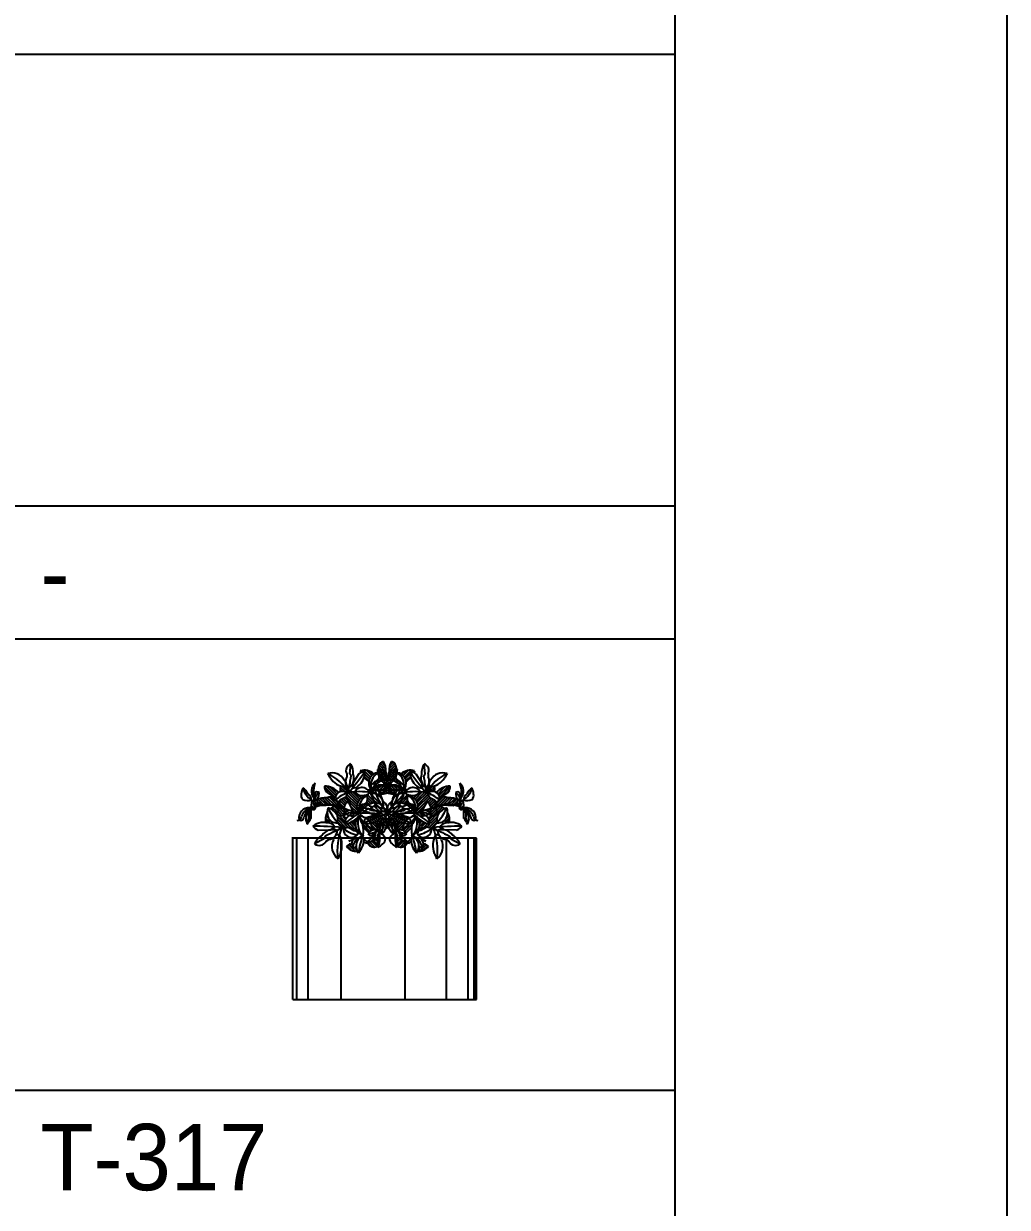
# Model space of a CAD drawing. Header units: millimetres. Extents: x 0 to 25200, y 0 to 17820.
# Drawn here: x 23423 to 25200, y 8963 to 11102 of the extents above; entities that cross this region are included whole.
import ezdxf
from ezdxf.enums import TextEntityAlignment as Align

# ---------------------------------------------------------------- set-up
doc = ezdxf.new("R2010")
doc.units = ezdxf.units.MM
doc.header["$LTSCALE"] = 100
doc.header["$MEASUREMENT"] = 0
for name, color, linetype in [('CO-TREE', 251, 'Continuous'), ('TB-FORM', 7, 'Continuous'), ('TB-TEXT', 4, 'Continuous')]:
    doc.layers.add(name, color=color, linetype=linetype)
doc.styles.add('DH-TEXT', font='')
doc.styles.get('DH-TEXT').set_extended_font_data('HY울릉도L')

# ---------------------------------------------------------------- blocks, each defined once
blk = doc.blocks.new('T-317')
at = {"layer": 'CO-TREE'}
for p, q in [((-5.1, 428.8), (0.4, 423.2)), ((15, 428.8), (9.4, 423.2)), ((-103, 408.5), (-99.5, 406.7)), ((-68.4, 408), (-68.5, 402.5)), ((-63.2, 408.1), (-61.1, 425.7)), ((-60.9, 404.2), (-63.2, 408.1)), ((-46.5, 408.1), (-57.4, 391.3)), ((-39.4, 411.1), (-41.8, 413.6)), ((-37.7, 414.3), (-25.7, 402.2)), ((-27.3, 399.1), (-35.8, 407.5)), ((-23.5, 404.9), (-32.4, 413.8)), ((-25.7, 411.9), (-20.8, 407)), ((-12.6, 411.1), (-8.5, 415.2)), ((-4.8, 414), (-11.6, 407.3)), ((3.1, 406.1), (-10.9, 420.1)), ((-10.4, 403.7), (-2.2, 411.9)), ((-10.2, 414.5), (2.8, 401.5)), ((-9.7, 412.7), (-9.8, 407.2)), ((-9.7, 423.7), (1.6, 412.3)), ((1.6, 397.9), (-9.5, 409)), ((-0.3, 409), (-8.7, 400.5)), ((1.6, 417.2), (-7.8, 426.6)), ((-2.4, 412.8), (7.5, 397.5)), ((12.2, 412.8), (2.3, 397.5)), ((6.7, 406.1), (20.7, 420.1)), ((20, 414.5), (7, 401.5)), ((8.2, 417.2), (17.6, 426.6)), ((19.5, 423.7), (8.2, 412.3)), ((8.2, 397.9), (19.3, 409)), ((10.1, 409), (18.5, 400.5)), ((20.2, 403.7), (12, 411.9)), ((14.7, 414), (21.4, 407.3)), ((22.4, 411.1), (18.3, 415.2)), ((19.5, 412.7), (19.6, 407.2)), ((35.5, 411.9), (30.6, 407)), ((33.3, 404.9), (42.2, 413.8)), ((47.5, 414.3), (35.5, 402.2)), ((37.2, 399.1), (45.6, 407.5)), ((49.2, 411.1), (51.7, 413.6)), ((56.4, 408.1), (67.3, 391.3)), ((70.7, 404.2), (73.1, 408.1)), ((73.1, 408.1), (71, 425.7)), ((78.2, 408), (78.4, 402.5)), ((112.8, 408.5), (109.3, 406.7)), ((-104.6, 385.3), (-88.2, 368.9)), ((-70.8, 385.8), (-66.5, 381.4)), ((-64.7, 383.1), (-62.5, 391.3)), ((-62.7, 395.6), (-61.5, 400)), ((-62.5, 391.3), (-62.7, 395.6)), ((-61.5, 400), (-60.9, 404.2)), ((-57.4, 391.3), (-57.7, 382.8)), ((-36.5, 403.4), (-28.6, 395.4)), ((-17.1, 394.6), (-25.5, 386.1)), ((-18.9, 390.1), (-20.1, 391.3)), ((-17.7, 393.8), (-14.6, 390.6)), ((-10.2, 387.5), (-16.4, 381.2)), ((-14.6, 395.4), (-11.7, 392.5)), ((-14, 378.8), (-5.3, 387.5)), ((-11.4, 396.4), (-9, 394)), ((-1.7, 386.3), (-11.4, 376.6)), ((-5.9, 395.7), (-10.2, 400)), ((-9.5, 404.1), (-2.2, 396.9)), ((1.7, 406.1), (-7, 397.4)), ((-4.6, 395), (3.6, 403.2)), ((2.9, 397.6), (-2.4, 392.3)), ((0.2, 390.1), (5.1, 395)), ((2.3, 387.7), (0.2, 389.9)), ((2.6, 392.3), (6.5, 388.4)), ((7.2, 392.3), (3.4, 388.4)), ((9.6, 390.1), (4.8, 395)), ((14.4, 395), (6.2, 403.2)), ((6.9, 397.6), (12.2, 392.3)), ((7.5, 387.7), (9.6, 389.9)), ((8.1, 406.1), (16.8, 397.4)), ((11.5, 386.3), (21.2, 376.6)), ((19.3, 404.1), (12.1, 396.9)), ((23.8, 378.8), (15.1, 387.5)), ((15.7, 395.7), (20, 400)), ((21.2, 396.4), (18.8, 394)), ((20, 387.5), (26.2, 381.2)), ((24.4, 395.4), (21.5, 392.5)), ((27.5, 393.8), (24.4, 390.6)), ((26.9, 394.6), (35.3, 386.1)), ((28.7, 390.1), (29.9, 391.3)), ((46.3, 403.4), (38.4, 395.4)), ((67.3, 391.3), (67.5, 382.8)), ((71.3, 400), (70.7, 404.2)), ((72.5, 395.6), (71.3, 400)), ((72.3, 391.3), (72.5, 395.6)), ((74.5, 383.1), (72.3, 391.3)), ((80.6, 385.8), (76.3, 381.4)), ((114.4, 385.3), (98, 368.9)), ((-112.8, 364.1), (-102.2, 353.4)), ((-89.4, 365.3), (-108.5, 384.3)), ((-108.5, 364.5), (-95.9, 352)), ((-107, 378.1), (-102.4, 373.5)), ((-105.4, 375.1), (-88.7, 364.2)), ((-90.4, 351.3), (-103.9, 364.8)), ((-100, 365.7), (-86.7, 352.5)), ((-86.5, 372), (-98.3, 383.9)), ((-83.6, 354.2), (-95.4, 366)), ((-88.2, 378.5), (-87.2, 377.6)), ((-77.3, 376.4), (-80.2, 379.3)), ((-70.2, 365.6), (-79.9, 360.8)), ((-79.7, 383.6), (-72, 375.9)), ((-76.1, 384.8), (-67.2, 375.9)), ((-48.8, 341.8), (-71.5, 364.5)), ((-67.6, 373.2), (-70.2, 365.6)), ((-69.4, 367.2), (-50.3, 348.1)), ((-50, 352.7), (-68.2, 370.8)), ((-66, 373.5), (-49.1, 356.6)), ((-64.9, 373.9), (-64.7, 383.1)), ((-47.4, 359.7), (-61.9, 374.2)), ((-57.5, 374.7), (-45.2, 362.4)), ((-42.6, 364.5), (-48.4, 370.3)), ((-41.8, 368.6), (-39.7, 366.5)), ((-36.3, 367.9), (-37.2, 368.9)), ((-33.4, 369.9), (-31, 367.4)), ((-17.5, 356.3), (-31.9, 370.8)), ((-31.5, 379.4), (-24.3, 378.5)), ((-31, 365), (-21.6, 355.6)), ((-16.9, 371.6), (-24.3, 378.5)), ((-18.7, 383.4), (-17.9, 379.6)), ((-9.2, 374), (1.4, 384.6)), ((-1, 377.3), (-4.1, 374.2)), ((19, 374), (8.4, 384.6)), ((10.8, 377.3), (13.9, 374.2)), ((26.8, 371.6), (34.1, 378.5)), ((27.3, 356.3), (41.7, 370.8)), ((28.5, 383.4), (27.7, 379.6)), ((40.8, 365), (31.4, 355.6)), ((41.3, 379.4), (34.1, 378.5)), ((43.2, 369.9), (40.8, 367.4)), ((46.1, 367.9), (47.1, 368.9)), ((51.7, 368.6), (49.5, 366.5)), ((52.4, 364.5), (58.2, 370.3)), ((67.3, 374.7), (55, 362.4)), ((57.2, 359.7), (71.7, 374.2)), ((58.7, 341.8), (81.3, 364.5)), ((75.8, 373.5), (58.9, 356.6)), ((59.9, 352.7), (78, 370.8)), ((79.2, 367.2), (60.1, 348.1)), ((74.7, 373.9), (74.5, 383.1)), ((85.9, 384.8), (77, 375.9)), ((77.4, 373.2), (80.1, 365.6)), ((80.1, 365.6), (89.7, 360.8)), ((89.6, 383.6), (81.8, 375.9)), ((87.1, 376.4), (90, 379.3)), ((93.4, 354.2), (105.2, 366)), ((96.3, 372), (108.1, 383.9)), ((109.8, 365.7), (96.6, 352.5)), ((98, 378.5), (97, 377.6)), ((115.3, 375.1), (98.5, 364.2)), ((99.2, 365.3), (118.3, 384.3)), ((100.2, 351.3), (113.7, 364.8)), ((118.3, 364.5), (105.7, 352)), ((122.6, 364.1), (112, 353.4)), ((116.8, 378.1), (112.3, 373.5)), ((-135.1, 346.5), (-132.6, 348.2)), ((-128.5, 353), (-120.8, 353.5)), ((-127.2, 350.1), (-119.9, 351.6)), ((-126.5, 356.5), (-119.9, 351.6)), ((-126.1, 348.3), (-117.8, 350.5)), ((-116.2, 353), (-122.5, 359.2)), ((-120.8, 353.5), (-117.8, 350.5)), ((-113.7, 350.7), (-120.8, 353.5)), ((-120.1, 361.6), (-110.4, 352)), ((-119.9, 351.6), (-117.8, 350.5)), ((-117.8, 350.5), (-93.7, 351.8)), ((-106.5, 353), (-116.7, 363.1)), ((-93.7, 351.8), (-113.7, 350.7)), ((-105.4, 353.3), (-99.9, 353.1)), ((-97.6, 346), (-95.7, 344)), ((-95.2, 343.5), (-95.4, 343.8)), ((-85.3, 338.5), (-94.7, 347.9)), ((-93.7, 351.8), (-84.8, 349.6)), ((-84.8, 349.6), (-93.7, 351.8)), ((-93.7, 351.8), (-72.1, 344.6)), ((-91.3, 349.3), (-83.8, 341.8)), ((-83.8, 357.1), (-89.3, 360.3)), ((-82.6, 345.5), (-86.3, 349.1)), ((-84.8, 349.6), (-64.3, 341.5)), ((-72.1, 344.6), (-84.8, 349.6)), ((-79.9, 360.8), (-83.8, 357.1)), ((-82.9, 342.8), (-74.9, 334.8)), ((-82.6, 358), (-81.4, 356.8)), ((-72.7, 337.5), (-81.9, 346.7)), ((-78.5, 347.4), (-81.2, 350.1)), ((-80.9, 354.6), (-73.7, 347.4)), ((-72.7, 351.3), (-80.7, 359.2)), ((-78.1, 361.4), (-70.8, 354.2)), ((-76.1, 345.7), (-73.5, 343.1)), ((-68.4, 356.6), (-74.7, 362.9)), ((-64.3, 341.5), (-72.1, 344.6)), ((-72.1, 344.6), (-59.4, 341.2)), ((-66.1, 357.7), (-58.1, 341.8)), ((-61.6, 349.8), (-49.8, 338)), ((-38.3, 352.6), (-46.7, 344.1)), ((-28.6, 344.9), (-46.2, 347.5)), ((-41.8, 342.1), (-45, 345.2)), ((-42.6, 347.6), (-39.7, 344.7)), ((-37.2, 347.2), (-40.4, 350.3)), ((-37.7, 352.5), (-34.6, 349.3)), ((-31.7, 351.3), (-34.6, 354.2)), ((-32.2, 356.6), (-28.6, 353)), ((-25.2, 354.4), (-30.7, 360)), ((-25.4, 341.7), (-28.6, 344.9)), ((-27.2, 349.9), (-21.9, 348.6)), ((-19.1, 349.8), (6.7, 324)), ((-16.2, 351.6), (-15.3, 354.7)), ((-11.6, 348.8), (-16.2, 351.6)), ((-4.5, 340.7), (-11.6, 348.8)), ((29, 349.8), (3.1, 324)), ((14.3, 340.7), (21.4, 348.8)), ((21.4, 348.8), (26, 351.6)), ((26, 351.6), (25.1, 354.7)), ((37, 349.9), (31.7, 348.6)), ((35, 354.4), (40.5, 360)), ((35.2, 341.7), (38.4, 344.9)), ((42, 356.6), (38.4, 353)), ((38.4, 344.9), (56, 347.5)), ((41.5, 351.3), (44.4, 354.2)), ((47.5, 352.5), (44.4, 349.3)), ((47.1, 347.2), (50.2, 350.3)), ((48.1, 352.6), (56.5, 344.1)), ((52.4, 347.6), (49.5, 344.7)), ((51.7, 342.1), (54.8, 345.2)), ((71.4, 349.8), (59.6, 338)), ((75.9, 357.7), (67.9, 341.8)), ((81.9, 344.6), (69.2, 341.2)), ((94.6, 349.6), (74.1, 341.5)), ((74.1, 341.5), (81.9, 344.6)), ((78.2, 356.6), (84.5, 362.9)), ((87.9, 361.4), (80.6, 354.2)), ((103.5, 351.8), (81.9, 344.6)), ((81.9, 344.6), (94.6, 349.6)), ((82.6, 351.3), (90.5, 359.2)), ((82.6, 337.5), (91.7, 346.7)), ((85.9, 345.7), (83.3, 343.1)), ((90.8, 354.6), (83.5, 347.4)), ((92.7, 342.8), (84.7, 334.8)), ((88.3, 347.4), (91, 350.1)), ((89.7, 360.8), (93.6, 357.1)), ((92.5, 358), (91.2, 356.8)), ((92.5, 345.5), (96.1, 349.1)), ((93.6, 357.1), (99.1, 360.3)), ((101.1, 349.3), (93.7, 341.8)), ((103.5, 351.8), (94.6, 349.6)), ((94.6, 349.6), (103.5, 351.8)), ((95.1, 338.5), (104.5, 347.9)), ((127.7, 350.5), (103.5, 351.8)), ((103.5, 351.8), (123.5, 350.7)), ((105, 343.5), (105.2, 343.8)), ((107.4, 346), (105.5, 344)), ((115.2, 353.3), (109.7, 353.1)), ((116.4, 353), (126.5, 363.1)), ((129.9, 361.6), (120.2, 352)), ((123.5, 350.7), (130.6, 353.5)), ((126, 353), (132.3, 359.2)), ((130.6, 353.5), (127.7, 350.5)), ((129.7, 351.6), (127.7, 350.5)), ((135.9, 348.3), (127.7, 350.5)), ((136.3, 356.5), (129.7, 351.6)), ((137, 350.1), (129.7, 351.6)), ((138.3, 353), (130.6, 353.5)), ((144.9, 346.5), (142.4, 348.2)), ((-106.8, 328.1), (-100.7, 322)), ((-103.9, 320.4), (-106.5, 323)), ((-106.1, 332.2), (-101.2, 327.4)), ((-103.6, 334.6), (-104.8, 335.8)), ((-87.5, 335.8), (-87.2, 335.6)), ((-87, 335.3), (-86.7, 335.1)), ((-71.8, 322), (-85.8, 336.1)), ((-84.8, 330.3), (-72.7, 318.2)), ((-76.1, 331.2), (-84.1, 339.2)), ((-70.1, 310.7), (-84.1, 324.7)), ((-75.9, 331), (-68.4, 328.6)), ((-75.6, 330.7), (-70.6, 325.7)), ((-59.4, 341.2), (-52.7, 337.4)), ((-58.1, 341.8), (-54.5, 337.9)), ((-54.5, 337.9), (-57.7, 332.4)), ((-57.5, 322.3), (-53.2, 317.9)), ((-52.5, 322), (-54.6, 324.2)), ((-52.7, 337.4), (-45.5, 336.5)), ((-46.4, 341.8), (-44, 339.4)), ((-38.1, 329.6), (-45.5, 336.5)), ((-32.9, 328.8), (-13.9, 335)), ((-12.4, 309), (-32.4, 329)), ((-27.6, 329), (-15, 316.5)), ((-21.2, 341.2), (-25.4, 341.7)), ((-23.2, 329.5), (-11.4, 317.7)), ((-16.7, 341.2), (-21.2, 341.2)), ((-7.3, 318.4), (-19.1, 330.3)), ((-12.6, 339.8), (-16.7, 341.2)), ((-15.5, 331.5), (-2.2, 318.2)), ((-13.9, 335), (-5.6, 333.1)), ((-13.6, 334.6), (5.5, 315.5)), ((5.5, 315.3), (-13.6, 334.4)), ((-4.1, 339.8), (-12.6, 339.8)), ((5.5, 320.4), (-9.2, 335.1)), ((3.5, 340.1), (-4.5, 340.7)), ((4.8, 337.7), (-4.1, 339.8)), ((4.3, 320.4), (19.1, 335.1)), ((23.4, 334.6), (4.3, 315.5)), ((4.3, 315.3), (23.4, 334.4)), ((5, 337.7), (13.9, 339.8)), ((6.3, 340.1), (14.3, 340.7)), ((25.3, 331.5), (12.1, 318.2)), ((13.9, 339.8), (22.4, 339.8)), ((23.7, 335), (15.4, 333.1)), ((17.1, 318.4), (29, 330.3)), ((33.1, 329.5), (21.2, 317.7)), ((22.2, 309), (42.2, 329)), ((22.4, 339.8), (26.5, 341.2)), ((42.7, 328.8), (23.7, 335)), ((37.4, 329), (24.9, 316.5)), ((26.5, 341.2), (31, 341.2)), ((31, 341.2), (35.2, 341.7)), ((47.9, 329.6), (55.3, 336.5)), ((56.2, 341.8), (53.8, 339.4)), ((62.5, 337.4), (55.3, 336.5)), ((62.3, 322), (64.4, 324.2)), ((69.2, 341.2), (62.5, 337.4)), ((67.3, 322.3), (63, 317.9)), ((67.9, 341.8), (64.3, 337.9)), ((64.3, 337.9), (67.5, 332.4)), ((85.8, 331), (78.2, 328.6)), ((79.9, 310.7), (93.9, 324.7)), ((85.5, 330.7), (80.4, 325.7)), ((81.6, 322), (95.6, 336.1)), ((94.6, 330.3), (82.6, 318.2)), ((85.9, 331.2), (93.9, 339.2)), ((96.8, 335.3), (96.6, 335.1)), ((97.3, 335.8), (97, 335.6)), ((116.6, 328.1), (110.6, 322)), ((115.9, 332.2), (111, 327.4)), ((113.5, 334.6), (114.7, 335.8)), ((113.7, 320.4), (116.4, 323)), ((-120, 306), (-97.8, 306.8)), ((-94.6, 302.2), (-98.4, 299.3)), ((-97.8, 306.8), (-89.9, 311.9)), ((-85.7, 305.4), (-94.6, 302.2)), ((-77.2, 311.1), (-85.7, 305.4)), ((-84.8, 320.6), (-73.9, 309.7)), ((-74.8, 309.2), (-66.2, 311.5)), ((-71.8, 317.2), (-66.5, 311.9)), ((-56.3, 306.6), (-67.7, 317.9)), ((-66.2, 311.5), (-55.6, 305.8)), ((-64, 319.2), (-50.8, 305.9)), ((-52.9, 312.9), (-60.7, 320.6)), ((-55.6, 305.8), (-49.8, 304.6)), ((-49.8, 304.6), (-49.3, 297.6)), ((-44.6, 302.2), (-39.1, 297.2)), ((-38.5, 310.9), (-29, 301.5)), ((-26.6, 303.9), (-37.5, 314.8)), ((-29.5, 311.7), (-23.7, 305.9)), ((-23.7, 315.5), (-15.8, 307.6)), ((-20.1, 307.1), (-22.3, 309.3)), ((-14.6, 314.9), (-14.9, 319)), ((-14.1, 316.9), (-14.9, 319)), ((-7.2, 315.4), (-14.9, 319)), ((-8.3, 310.2), (-14.6, 314.9)), ((-12.1, 308.9), (-14.1, 316.9)), ((-7.5, 313.3), (-14.1, 316.9)), ((8.1, 308), (-0.8, 317)), ((1.7, 308), (10.6, 317)), ((17, 315.4), (24.7, 319)), ((17.3, 313.3), (23.9, 316.9)), ((18.2, 310.2), (24.4, 314.9)), ((21.9, 308.9), (23.9, 316.9)), ((23.9, 316.9), (24.7, 319)), ((24.4, 314.9), (24.7, 319)), ((33.5, 315.5), (25.6, 307.6)), ((29.9, 307.1), (32.1, 309.3)), ((39.3, 311.7), (33.5, 305.9)), ((36.4, 303.9), (47.3, 314.8)), ((48.3, 310.9), (38.9, 301.5)), ((54.4, 302.2), (48.9, 297.2)), ((59.6, 304.6), (59.1, 297.6)), ((65.5, 305.8), (59.6, 304.6)), ((73.9, 319.2), (60.6, 305.9)), ((62.8, 312.9), (70.5, 320.6)), ((76, 311.5), (65.5, 305.8)), ((66.1, 306.6), (77.5, 317.9)), ((84.6, 309.2), (76, 311.5)), ((81.6, 317.2), (76.3, 311.9)), ((94.6, 320.6), (83.8, 309.7)), ((87, 311.1), (95.5, 305.4)), ((95.5, 305.4), (104.4, 302.2)), ((107.6, 306.8), (99.7, 311.9)), ((104.4, 302.2), (108.2, 299.3)), ((129.8, 306), (107.6, 306.8)), ((166, 291.7), (-167.7, 291.7)), ((-166, 0), (-166, 291.7)), ((-158.7, 0), (-158.7, 291.7)), ((-138.4, 0), (-138.4, 291.7)), ((-109.4, 290.8), (-126.7, 281.5)), ((-107.3, 295.5), (-109.4, 290.8)), ((-103, 297.6), (-107.3, 295.5)), ((-106, 286.1), (-100.9, 289.5)), ((-98.4, 299.3), (-103, 297.6)), ((-78.6, 0), (-78.6, 291.7)), ((-59.7, 274.5), (-65, 279.8)), ((-64.7, 286.2), (-52.8, 291.7)), ((-56.7, 288.9), (-64.7, 286.2)), ((-61.6, 281.2), (-60.7, 280.3)), ((-52.8, 291.7), (-45.2, 293.2)), ((-49.3, 297.6), (-49.3, 297.6)), ((-45.2, 293.2), (-39.1, 297.2)), ((-34.8, 283.2), (-37.5, 285.8)), ((-37, 290.2), (-31.9, 285.1)), ((-30.7, 282.9), (-14.8, 290.9)), ((-30, 282.9), (-23.7, 276.7)), ((-17.9, 275.7), (-26.6, 284.4)), ((-23.7, 296.2), (-21.8, 294.3)), ((-23.5, 286.1), (-13.8, 276.4)), ((-13.6, 281), (-20.3, 287.8)), ((-17.2, 289.5), (-13.3, 285.6)), ((-14.8, 290.9), (-13.3, 292.3)), ((-12.6, 289.7), (-14.1, 291.1)), ((22.4, 289.7), (23.9, 291.1)), ((24.7, 290.9), (23.1, 292.3)), ((27, 289.5), (23.2, 285.6)), ((23.4, 281), (30.2, 287.8)), ((33.3, 286.1), (23.6, 276.4)), ((40.6, 282.9), (24.7, 290.9)), ((27.8, 275.7), (36.4, 284.4)), ((33.5, 296.2), (31.6, 294.3)), ((39.8, 282.9), (33.5, 276.7)), ((37.1, 0), (37.1, 291.7)), ((46.8, 290.2), (41.8, 285.1)), ((44.7, 283.2), (47.3, 285.8)), ((55, 293.2), (48.9, 297.2)), ((62.6, 291.7), (55, 293.2)), ((59.1, 297.6), (59.1, 297.6)), ((74.5, 286.2), (62.6, 291.7)), ((66.6, 288.9), (74.5, 286.2)), ((69.5, 274.5), (74.8, 279.8)), ((71.4, 281.2), (70.5, 280.3)), ((108.2, 299.3), (112.8, 297.6)), ((115.8, 286.1), (110.7, 289.5)), ((111.4, 0), (111.4, 291.7)), ((112.8, 297.6), (117.1, 295.5)), ((117.1, 295.5), (119.2, 290.8)), ((119.2, 290.8), (136.6, 281.5)), ((150.6, 0), (150.6, 291.7)), ((161.3, 0), (161.3, 291.7)), ((164.6, 0), (164.6, 291.7)), ((166, 0), (166, 291.7)), ((-84.4, 254.4), (-85, 258.8)), ((-60.4, 270.4), (-67.9, 277.9)), ((-58.9, 273.3), (-51.6, 276.4)), ((-58.5, 273.3), (-53.9, 268.7)), ((-55.1, 274.7), (-50.5, 270.1)), ((64.9, 274.7), (60.3, 270.1)), ((68.7, 273.3), (61.4, 276.4)), ((68.3, 273.3), (63.7, 268.7)), ((70.2, 270.4), (77.7, 277.9)), ((94.2, 254.4), (94.8, 258.8)), ((-166, 0), (166, 0))]:
    blk.add_line(p, q, dxfattribs=at)
for centre, radius, start, end in [((1.1, 418.6), 12.3, 106.4882, 208.817), ((-30.1, 414.2), 32.1, 356.147, 30.394), ((39.9, 414.2), 32.1, 149.606, 183.853), ((8.7, 418.6), 12.3, 331.183, 73.5118), ((-95.2, 384.5), 25.2, 28.883, 107.9009), ((-141.8, 381), 47.6, 23.584, 35.296), ((-144.2, 324.8), 93.3, 31.759, 63.781), ((-57.7, 414), 12.3, 106.4882, 208.817), ((-933.3, 1076.8), 1117.2, 321.017, 323.443), ((-75.7, 400.1), 20.2, 302.974, 21.087), ((-88.8, 409.5), 32.1, 356.147, 30.394), ((-67.4, 410.9), 31.5, 308.23, 0.694), ((-36.6, 394.6), 16.7, 87.527, 126.3785), ((-36.5, 389.2), 25.2, 48.686, 107.9009), ((-83.1, 385.7), 47.6, 31.143, 35.296), ((-9.6, 391.1), 19.3, 95.8044, 220.593), ((1.7, 386.6), 27.1, 119.1631, 197.234), ((-19.9, 404.4), 10.2, 286.028, 35.254), ((-12.3, 399.3), 16.7, 53.6215, 92.473), ((18.4, 415.6), 31.5, 179.306, 231.77), ((-16.9, 404.8), 20.2, 339.576, 21.087), ((26.7, 404.8), 20.2, 158.913, 200.424), ((-8.6, 415.6), 31.5, 308.23, 0.694), ((22.1, 399.3), 16.7, 87.527, 126.3785), ((29.7, 404.4), 10.2, 144.746, 253.972), ((8.2, 386.6), 27.1, 342.766, 60.8369), ((19.4, 391.1), 19.3, 319.407, 84.1956), ((46.3, 389.2), 25.2, 72.0991, 131.314), ((943.1, 1076.8), 1117.2, 216.557, 218.983), ((46.4, 394.6), 16.7, 53.6215, 92.473), ((77.2, 410.9), 31.5, 179.306, 231.77), ((92.9, 385.7), 47.6, 144.704, 148.857), ((85.5, 400.1), 20.2, 158.913, 237.026), ((98.6, 409.5), 32.1, 149.606, 183.853), ((67.5, 414), 12.3, 331.183, 73.5118), ((154, 324.8), 93.3, 116.219, 148.241), ((105, 384.5), 25.2, 72.0991, 151.117), ((151.6, 381), 47.6, 144.704, 156.416), ((-114, 376.8), 18.5, 130.0828, 219.27), ((-71, 372.8), 57.9, 161.6812, 196.377), ((-92, 385.1), 16.7, 177.5274, 216.379), ((-108.3, 354.3), 31.5, 38.23, 90.6943), ((-67, 421.9), 38.1, 215.04, 262.124), ((-57.7, 377.5), 23.3, 158.915, 163.1381), ((-78.6, 390), 8.63, 317.622, 50.851), ((-56.1, 394.9), 14.6, 148.4901, 234.106), ((-57.2, 397.5), 14.7, 268.163, 309.686), ((-8.3, 426.6), 38.1, 220.529, 236.948), ((9.3, 360.3), 38.2, 93.3553, 151.4868), ((-8.3, 426.6), 38.1, 250.548, 260.106), ((-4.2, 367.6), 19, 91.867, 144.2282), ((-4.8, 365), 23.3, 106.862, 127.167), ((2.6, 399.6), 14.6, 185.9784, 206.539), ((-7.4, 373.5), 14.4, 37.973, 106.849), ((-25.9, 419.5), 39.1, 302.63, 327.37), ((-11, 355.2), 32, 43.609, 78.769), ((1.5, 402.2), 14.7, 253.934, 309.686), ((20.8, 355.2), 32, 101.231, 136.391), ((8.3, 402.2), 14.7, 230.314, 286.066), ((0.5, 360.3), 38.2, 28.5132, 86.6447), ((35.7, 419.5), 39.1, 212.63, 237.37), ((17.2, 373.5), 14.4, 73.151, 142.027), ((14, 367.6), 19, 35.7718, 88.133), ((7.2, 399.6), 14.6, 333.461, 354.0216), ((14.6, 365), 23.3, 52.833, 73.138), ((18.1, 426.6), 38.1, 279.894, 289.452), ((18.1, 426.6), 38.1, 303.052, 319.471), ((67.1, 397.5), 14.7, 230.314, 271.837), ((65.9, 394.9), 14.6, 305.894, 31.5099), ((88.4, 390), 8.63, 129.149, 222.378), ((76.8, 421.9), 38.1, 277.876, 324.96), ((67.5, 377.5), 23.3, 16.8619, 21.085), ((118.1, 354.3), 31.5, 89.3057, 141.77), ((101.8, 385.1), 16.7, 323.621, 2.4726), ((80.8, 372.8), 57.9, 343.623, 18.3188), ((123.8, 376.8), 18.5, 320.73, 49.9172), ((-139.9, 369.2), 11.2, 165.7638, 224.099), ((-116.4, 368.4), 34.5, 156.4791, 174.2262), ((-160.3, 362.2), 23.5, 23.495, 58.43), ((-112.5, 391.9), 36.8, 195.279, 246.698), ((-143.4, 361.9), 10.7, 356.001, 64.425), ((-142.2, 379.4), 26.1, 305.37, 330.48), ((-100.3, 365.6), 26.5, 162.9954, 190.142), ((-106.4, 358.4), 20.2, 127.3645, 185.3374), ((-121.6, 370.2), 5.09, 54.369, 142.6928), ((-106.9, 332.9), 32.1, 86.147, 120.3935), ((-143.9, 373), 25.2, 345.052, 3.019), ((-97.4, 346), 20.2, 64.381, 111.0871), ((-72.1, 362.2), 17.2, 151.1782, 186.3207), ((-51.4, 321.1), 54.5, 104.2914, 133.9759), ((-76.2, 362.6), 13.6, 50.867, 144.392), ((-66.2, 380.1), 14.4, 163.1512, 197.908), ((-82.9, 380.6), 16.7, 334.126, 358.382), ((-90.4, 380.8), 24.2, 358.345, 9.255), ((-44.2, 264.4), 111.4, 80.375, 100.7007), ((-41.6, 368.8), 14.4, 73.151, 152.8752), ((-41.1, 385.5), 16.7, 217.368, 268.382), ((-30.8, 349.1), 19.3, 95.8044, 220.593), ((-19.5, 344.6), 27.1, 119.1631, 197.234), ((-40.9, 393.1), 24.2, 268.345, 309.21), ((-41.1, 362.4), 10.2, 286.028, 35.254), ((-44.1, 360.3), 23.3, 36.862, 73.138), ((28.5, 405.2), 62.2, 209.741, 241.273), ((1.9, 377.8), 27.6, 187.2703, 237.83), ((-33.8, 332.1), 43, 55.459, 78.874), ((-14.1, 147.3), 231.4, 83.488, 92.5161), ((2.5, 369.7), 25.2, 147.099, 226.117), ((17.9, 413.8), 47.6, 219.704, 231.416), ((72.8, 401.6), 93.3, 191.219, 223.241), ((-9.9, 420.3), 49.2, 261.827, 289.173), ((-41, 352.1), 38.1, 352.8758, 39.9603), ((-24.8, 349.9), 23.4, 1.759, 49.057), ((-8.1, 397.8), 24.2, 267.267, 271.654), ((-7.8, 390.2), 16.7, 271.618, 306.883), ((23.9, 147.3), 231.4, 87.4839, 96.512), ((-0.3, 373.8), 3.95, 0.4943, 120.016), ((19.8, 420.3), 49.2, 250.827, 278.173), ((-63, 401.6), 93.3, 316.759, 348.781), ((10.2, 373.8), 3.95, 59.984, 179.5057), ((17.6, 390.2), 16.7, 233.117, 268.382), ((-18.7, 405.2), 62.2, 298.727, 330.259), ((34.6, 349.9), 23.4, 130.943, 178.241), ((50.8, 352.1), 38.1, 140.0397, 187.1242), ((17.9, 397.8), 24.2, 268.346, 272.733), ((43.7, 332.1), 43, 101.126, 124.541), ((-8.1, 413.8), 47.6, 308.584, 320.296), ((7.9, 377.8), 27.6, 302.17, 352.7297), ((7.4, 369.7), 25.2, 313.883, 32.901), ((54, 360.3), 23.3, 106.862, 143.138), ((54, 264.4), 111.4, 79.2993, 99.625), ((50.7, 393.1), 24.2, 230.79, 271.655), ((50.9, 362.4), 10.2, 144.746, 253.972), ((29.3, 344.6), 27.1, 342.766, 60.8369), ((40.6, 349.1), 19.3, 319.407, 84.1956), ((51.4, 368.8), 14.4, 27.1248, 106.849), ((50.9, 385.5), 16.7, 271.618, 322.632), ((61.2, 321.1), 54.5, 46.0241, 75.7086), ((100.3, 380.8), 24.2, 170.745, 181.655), ((92.7, 380.6), 16.7, 181.618, 205.874), ((86, 362.6), 13.6, 35.608, 129.133), ((76, 380.1), 14.4, 342.092, 16.8488), ((82, 362.2), 17.2, 353.6793, 28.8218), ((107.3, 346), 20.2, 68.9129, 115.619), ((116.7, 332.9), 32.1, 59.6065, 93.853), ((131.5, 370.2), 5.09, 37.3072, 125.631), ((116.3, 358.4), 20.2, 354.6626, 52.6355), ((153.7, 373), 25.2, 176.981, 194.948), ((152, 379.4), 26.1, 209.52, 234.63), ((110.1, 365.6), 26.5, 349.858, 17.0046), ((122.4, 391.9), 36.8, 293.302, 344.721), ((153.2, 361.9), 10.7, 115.575, 183.999), ((170.1, 362.2), 23.5, 121.57, 156.505), ((149.7, 369.2), 11.2, 315.901, 14.2362), ((126.2, 368.4), 34.5, 5.7738, 23.5209), ((-136.9, 328.6), 18, 84.299, 192.135), ((-126.1, 322), 26.1, 110.1588, 158.2274), ((-140, 379.3), 19.6, 246.201, 291.934), ((-113.4, 320.9), 33.6, 130.3594, 164.3188), ((-116.8, 325), 25.7, 123.3067, 176.6339), ((-120, 332.8), 17.4, 128.6471, 194.142), ((136.3, 330.2), 269.7, 177.0166, 180.5964), ((-117.7, 352.1), 15.3, 147.9669, 215.193), ((-125.3, 355.9), 9.5, 217.085, 263.686), ((-135.5, 356.7), 5.94, 357.003, 36.714), ((-129.3, 348.8), 5.59, 260.168, 331.114), ((-106.2, 361.6), 24, 192.68, 220.45), ((-111.3, 364), 12.3, 196.488, 298.817), ((-78.1, 338.6), 25.8, 161.8619, 198.138), ((-109.9, 320.8), 26.9, 33.346, 74.21), ((9.3, 399.8), 123.8, 205.375, 225.701), ((-92.3, 365.6), 14.6, 238.49, 324.106), ((-81.9, 326.5), 25.2, 88.688, 128.4913), ((-119.3, 354.7), 38.1, 329.056, 3.453), ((-97.4, 346), 20.2, 32.974, 39.031), ((-60, 345.5), 13.6, 116.6873, 234.392), ((-35.7, 341.1), 12.3, 46.183, 148.512), ((-23.3, 370), 32.1, 224.606, 258.853), ((-11.9, 318.3), 38.2, 93.3553, 151.4868), ((-25.4, 325.6), 19, 91.867, 144.2282), ((-47.1, 377.5), 39.1, 302.63, 327.37), ((-32.2, 313.2), 32, 43.609, 78.769), ((-17.7, 334.6), 14.6, 20.8943, 106.51), ((-7.1, 355.1), 8.63, 204.149, 297.378), ((-12.7, 335.8), 18.6, 52.714, 90.4163), ((-42.6, 311), 54.5, 29.291, 52.542), ((-8.9, 345.6), 13.6, 335.867, 63.412), ((52.4, 311), 54.5, 127.458, 150.709), ((18.7, 345.6), 13.6, 116.588, 204.133), ((22.5, 335.8), 18.6, 89.5837, 127.286), ((17, 355.1), 8.63, 242.622, 335.851), ((27.5, 334.6), 14.6, 73.49, 159.1057), ((42, 313.2), 32, 101.231, 136.391), ((21.7, 318.3), 38.2, 28.5132, 86.6447), ((56.9, 377.5), 39.1, 212.63, 237.37), ((35.2, 325.6), 19, 35.7718, 88.133), ((45.5, 341.1), 12.3, 31.488, 133.817), ((33.1, 370), 32.1, 281.147, 315.394), ((69.8, 345.5), 13.6, 305.608, 63.3127), ((0.5, 399.8), 123.8, 314.299, 334.625), ((107.3, 346), 20.2, 140.969, 147.026), ((102.1, 365.6), 14.6, 215.894, 301.51), ((129.1, 354.7), 38.1, 176.547, 210.944), ((91.7, 326.5), 25.2, 51.5087, 91.312), ((119.7, 320.8), 26.9, 105.79, 146.654), ((87.9, 338.6), 25.8, 341.862, 18.1381), ((121.1, 364), 12.3, 241.183, 343.512), ((116, 361.6), 24, 319.55, 347.32), ((139.1, 348.8), 5.59, 208.886, 279.832), ((135.2, 355.9), 9.5, 276.314, 322.915), ((145.3, 356.7), 5.94, 143.286, 182.997), ((127.5, 352.1), 15.3, 324.807, 32.0331), ((129.8, 332.8), 17.4, 345.858, 51.3529), ((126.6, 325), 25.7, 3.3661, 56.6933), ((149.8, 379.3), 19.6, 248.066, 293.799), ((-126.5, 330.2), 269.7, 359.4036, 2.9834), ((146.7, 328.6), 18, 347.865, 95.701), ((123.2, 320.9), 33.6, 15.6812, 49.6406), ((136, 322), 26.1, 21.7726, 69.8412), ((-158.9, 332.1), 8.51, 273.056, 356.944), ((-151.5, 329.7), 5.74, 238.183, 2.624), ((-124.7, 326.6), 17.8, 180.1015, 211.587), ((-111, 316), 28.9, 154.0927, 177.4683), ((-286.2, 416.8), 177, 325.791, 329.656), ((-81.9, 326.5), 25.2, 150.7576, 197.901), ((-78.4, 279.9), 47.6, 113.584, 125.296), ((-87.4, 335.6), 16, 198.151, 277.875), ((-102.9, 325.4), 18.5, 342.368, 33.382), ((-62.8, 328.1), 13.5, 75.69, 167.5252), ((-55.6, 305.8), 32.3, 71.621, 128.8485), ((-76.7, 354.7), 37.5, 276.436, 323.256), ((-50.9, 315.7), 21.8, 94.6955, 175.3044), ((11.8, 226.4), 124.1, 117.4459, 132.7781), ((-59.6, 349.5), 17.2, 241.178, 276.321), ((-29.6, 316.3), 23.4, 136.9855, 201.537), ((-10.6, 319.7), 38.2, 160.8297, 207.227), ((7.3, 363.2), 62.2, 209.741, 241.273), ((-55, 290.1), 43, 55.459, 78.874), ((-19.3, 335.8), 27.6, 187.2703, 237.83), ((-85.7, 305.4), 47.3, 349.916, 34.556), ((-35.3, 105.3), 231.4, 83.488, 92.5161), ((-449.3, 1358.4), 1117.2, 291.557, 293.983), ((-22.4, 315.7), 16.7, 128.621, 167.473), ((-30.3, 349.6), 31.5, 254.306, 306.77), ((-31.1, 378.3), 49.2, 261.827, 289.173), ((-45.9, 307.9), 23.4, 1.759, 49.057), ((-17.6, 354.9), 20.2, 233.913, 312.026), ((-11, 331.8), 3.95, 59.984, 179.5057), ((-19.9, 336.4), 14.7, 305.314, 346.837), ((3.7, 313.8), 14.4, 102.125, 181.849), ((105.3, 289.3), 111.4, 154.299, 174.625), ((-12.5, 317.7), 16.7, 346.618, 37.6317), ((459.1, 1358.4), 1117.2, 246.017, 248.443), ((-95.4, 289.3), 111.4, 5.375, 25.701), ((22.3, 317.7), 16.7, 142.3683, 193.382), ((6.1, 313.8), 14.4, 358.151, 77.875), ((27.4, 354.9), 20.2, 227.974, 306.087), ((29.7, 336.4), 14.7, 193.163, 234.686), ((45.1, 105.3), 231.4, 87.4839, 96.512), ((20.8, 331.8), 3.95, 0.4943, 120.016), ((40.1, 349.6), 31.5, 233.23, 285.694), ((40.9, 378.3), 49.2, 250.827, 278.173), ((2.5, 363.2), 62.2, 298.727, 330.259), ((55.8, 307.9), 23.4, 130.943, 178.241), ((64.8, 290.1), 43, 101.126, 124.541), ((32.3, 315.7), 16.7, 12.527, 51.379), ((29.1, 335.8), 27.6, 302.17, 352.7297), ((95.5, 305.4), 47.3, 145.444, 190.084), ((20.4, 319.7), 38.2, 332.773, 19.1703), ((65.5, 305.8), 32.3, 51.1515, 108.379), ((-1.9, 226.4), 124.1, 47.2219, 62.5541), ((86.6, 354.7), 37.5, 216.744, 263.564), ((39.4, 316.3), 23.4, 338.463, 43.0145), ((60.7, 315.7), 21.8, 4.6956, 85.3045), ((69.4, 349.5), 17.2, 263.679, 298.822), ((72.6, 328.1), 13.5, 12.4748, 104.31), ((112.7, 325.4), 18.5, 146.618, 197.632), ((97.2, 335.6), 16, 262.125, 341.849), ((88.2, 279.9), 47.6, 54.704, 66.416), ((91.7, 326.5), 25.2, 342.099, 29.2424), ((296, 416.8), 177, 210.344, 214.209), ((120.8, 316), 28.9, 2.5317, 25.9073), ((134.5, 326.6), 17.8, 328.413, 359.8985), ((161.3, 329.7), 5.74, 177.376, 301.817), ((168.7, 332.1), 8.51, 183.056, 266.944), ((-109.3, 285.3), 35, 73.23, 125.6943), ((-114, 323.7), 18.6, 212.527, 251.379), ((-163.4, -927.3), 1241.4, 86.017, 88.443), ((-94.1, 284.6), 22.5, 67.974, 146.0871), ((-101.9, 305.7), 16.2, 273.49, 359.106), ((-103.5, 303), 16.3, 33.163, 74.686), ((18, 270.2), 103.7, 156.7586, 188.7809), ((-37.7, 357.1), 60.6, 229.291, 258.976), ((-59.7, 308.1), 15.1, 175.867, 269.392), ((-35.6, 313.7), 16.9, 200.589, 257.884), ((-65.2, 332.1), 57.9, 301.681, 336.377), ((-34.8, 301.4), 18.5, 270.083, 359.27), ((-33.9, 293.8), 18.6, 52.714, 90.4163), ((-28.7, 320.3), 20.2, 267.365, 325.337), ((-9.5, 285), 25.2, 125.0524, 143.0186), ((-24.7, 301.5), 5.09, 194.369, 282.693), ((-14.8, 281.2), 26.1, 85.37, 110.4803), ((-38, 318.7), 26.5, 302.995, 330.142), ((-2.6, 293.9), 10.7, 136.0009, 204.425), ((-45.6, 290.7), 36.8, 335.279, 26.698), ((-16, 317.9), 15.3, 287.967, 355.193), ((-5.4, 303), 5.94, 137.0032, 176.7137), ((12.6, 314.1), 23.3, 181.862, 218.138), ((-16.4, 282.7), 19.6, 26.201, 71.934), ((-31, 318), 24, 332.68, 0.45), ((-5, 313), 5.59, 40.168, 111.1137), ((-12.6, 310.1), 9.5, 357.085, 43.686), ((-19.9, 319.4), 24.2, 305.79, 346.655), ((29.7, 319.4), 24.2, 193.345, 234.21), ((26.2, 282.7), 19.6, 108.066, 153.799), ((14.8, 313), 5.59, 68.8863, 139.832), ((25.8, 317.9), 15.3, 184.807, 252.033), ((22.4, 310.1), 9.5, 136.314, 182.915), ((-2.8, 314.1), 23.3, 321.862, 358.138), ((40.8, 318), 24, 179.55, 207.32), ((55.4, 290.7), 36.8, 153.302, 204.721), ((15.2, 303), 5.94, 3.2863, 42.9968), ((12.5, 293.9), 10.7, 335.575, 43.9991), ((75, 332.1), 57.9, 203.623, 238.319), ((38.5, 320.3), 20.2, 214.663, 272.635), ((24.7, 281.2), 26.1, 69.5197, 94.63), ((47.8, 318.7), 26.5, 209.858, 237.005), ((44.6, 301.4), 18.5, 180.73, 269.917), ((43.7, 293.8), 18.6, 89.5837, 127.286), ((34.5, 301.5), 5.09, 257.307, 345.631), ((19.3, 285), 25.2, 36.9814, 54.9476), ((45.4, 313.7), 16.9, 282.116, 339.411), ((47.5, 357.1), 60.6, 281.024, 310.709), ((69.5, 308.1), 15.1, 270.608, 4.133), ((173.2, -927.3), 1241.4, 91.557, 93.983), ((-8.2, 270.2), 103.7, 351.2191, 23.2414), ((103.9, 284.6), 22.5, 33.9129, 112.026), ((111.7, 305.7), 16.2, 180.894, 266.51), ((113.3, 303), 16.3, 105.314, 146.837), ((119.1, 285.3), 35, 54.3057, 106.77), ((123.8, 323.7), 18.6, 288.621, 327.473), ((-94.3, 266.7), 35.6, 121.1474, 155.3935), ((-118.2, 292.2), 13.6, 231.488, 333.817), ((-67.5, 276.7), 28, 153.8825, 232.901), ((-83.1, 288.4), 9.59, 82.622, 175.8506), ((-119.5, 278.6), 42.3, 340.04, 27.124), ((-53.9, 258.6), 24.2, 108.902, 129.2103), ((-46.9, 279.6), 13.5, 115.6898, 207.525), ((-61.9, 312), 19.2, 276.178, 311.321), ((-27.2, 267.1), 32.3, 111.6211, 168.8485), ((-29.9, 277.7), 21.8, 134.6955, 215.304), ((75.5, 249.5), 124.1, 157.4459, 172.7781), ((-74.8, 291), 37.5, 316.436, 3.256), ((-18.6, 289), 13.6, 206.687, 295.879), ((10.1, 282.7), 23.5, 163.4947, 198.43), ((-27.6, 306.2), 34.5, 296.479, 314.226), ((-10, 290.6), 11.2, 305.764, 4.099), ((19.8, 290.6), 11.2, 175.901, 234.236), ((37.4, 306.2), 34.5, 225.774, 243.521), ((-0.3, 282.7), 23.5, 341.57, 16.5053), ((28.4, 289), 13.6, 244.121, 333.313), ((84.6, 291), 37.5, 176.744, 223.564), ((-65.7, 249.5), 124.1, 7.2219, 22.5541), ((37, 267.1), 32.3, 11.1515, 68.3789), ((39.7, 277.7), 21.8, 324.696, 45.3045), ((71.7, 312), 19.2, 228.679, 263.822), ((56.8, 279.6), 13.5, 332.475, 64.3102), ((63.7, 258.6), 24.2, 50.7897, 71.098), ((129.3, 278.6), 42.3, 152.876, 199.96), ((92.9, 288.4), 9.59, 4.1494, 97.378), ((77.3, 276.7), 28, 307.099, 26.1175), ((128.1, 292.2), 13.6, 206.183, 308.512), ((104.1, 266.7), 35.6, 24.6065, 58.8526), ((-34.6, 236.6), 52.9, 148.584, 160.296), ((-50.6, 291.3), 23.3, 216.862, 273.024), ((60.4, 291.3), 23.3, 266.976, 323.138), ((44.4, 236.6), 52.9, 19.704, 31.416)]:
    blk.add_arc(centre, radius, start, end, dxfattribs=at)

msp = doc.modelspace()

# ---------------------------------------------------------------- linework, layer by layer
at = {"layer": 'TB-FORM'}
msp.add_line((24600, 11046), (13200, 11046), dxfattribs=at)
at = {"layer": 'TB-FORM', "color": 251}
for p, q in [((24600, 10230), (13200, 10230)), ((24600, 9990), (13200, 9990)), ((24600, 9174), (13200, 9174))]:
    msp.add_line(p, q, dxfattribs=at)
for points in [[(12600, 0), (25200, 0), (25200, 17820), (12600, 17820)], [(13200, 510), (24600, 510), (24600, 17310), (13200, 17310)]]:
    msp.add_lwpolyline(points, close=True, dxfattribs=at)

# ---------------------------------------------------------------- block references
at = {"layer": 'CO-TREE'}
msp.add_blockref('T-317', (24075.2, 9338.4), dxfattribs=at)

# ---------------------------------------------------------------- texts
at = {"layer": 'TB-TEXT', "style": 'DH-TEXT'}
for s, p in [('-', (23453.3, 10110)), ('T-317', (23453.3, 9054))]:
    msp.add_text(s, height=120, dxfattribs=at).set_placement(p, align=Align.MIDDLE_LEFT)

doc.saveas('drawing.dxf')
